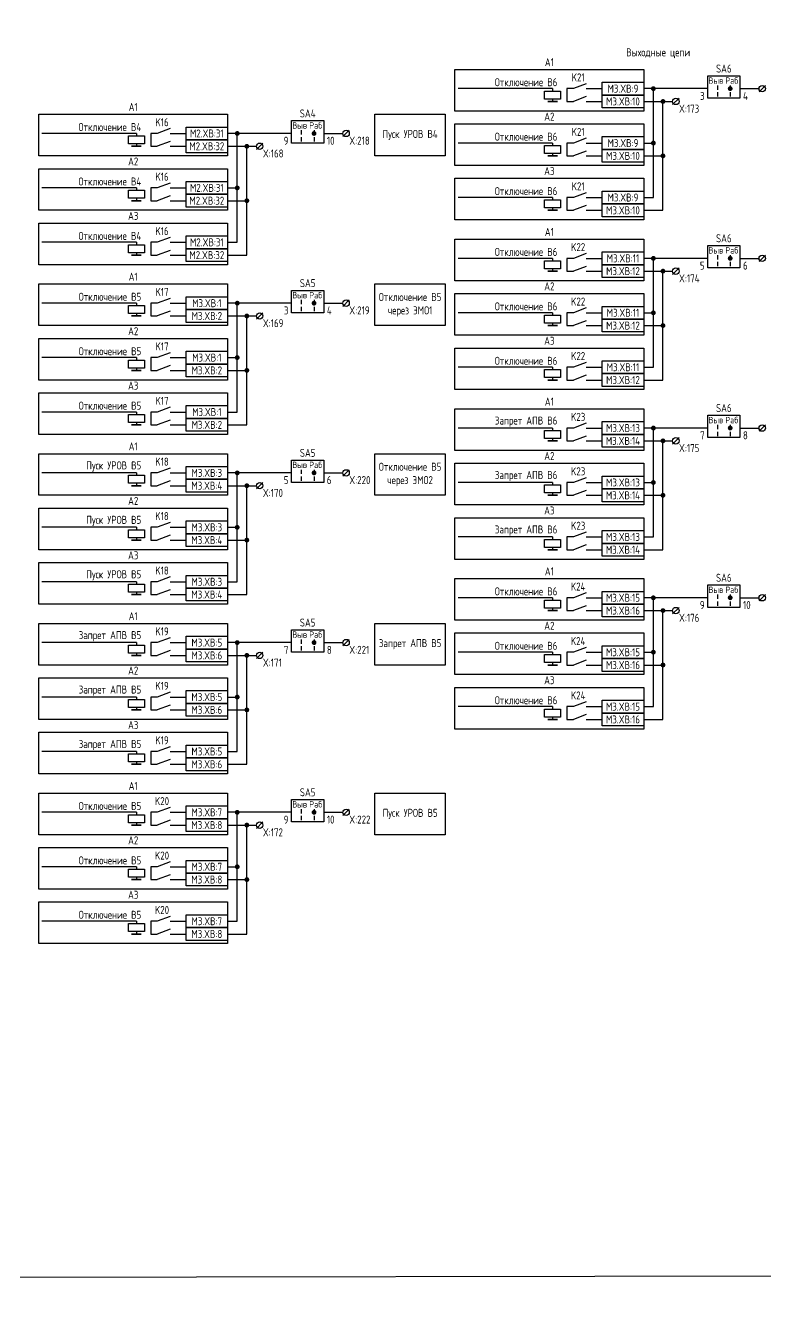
# Model space of a CAD drawing. Header units: millimetres. Extents: x -1245 to 5086, y -99 to 618.
# Drawn here: x 2119.8 to 2351.1, y -99 to 296.8 of the extents above; entities that cross this region are included whole.
import ezdxf

# ---------------------------------------------------------------- set-up
doc = ezdxf.new("R2010")
doc.units = ezdxf.units.MM
doc.styles.add('Gost_type_A', font='GOST_A.TTF')

# ---------------------------------------------------------------- blocks, each defined once
blk = doc.blocks.new('POINT')
at = {"const_width": 0.75}
blk.add_lwpolyline([(-0.375, 0, 1), (0.375, 0, 1)], format="xyb", close=True, dxfattribs=at)
blk = doc.blocks.new('Переключатель_положение')
for p, q in [((2, 1), (2, -0.34)), ((2, -1.14), (2, -2.49))]:
    blk.add_line(p, q)

msp = doc.modelspace()

# ---------------------------------------------------------------- linework, layer by layer
at = {"ltscale": 4.32}
for p, q in [((2295, 278.5), (2291, 277)), ((2295, 274.5), (2291, 273)), ((2165, 264.5), (2161, 263)), ((2295, 261.5), (2291, 260)), ((2165, 260.5), (2161, 259)), ((2295, 257.5), (2291, 256)), ((2165, 247.5), (2161, 246)), ((2165, 243.5), (2161, 242)), ((2295, 244.5), (2291, 243)), ((2295, 240.5), (2291, 239)), ((2165, 230.5), (2161, 229)), ((2165, 226.5), (2161, 225)), ((2295, 225.5), (2291, 224)), ((2295, 221.5), (2291, 220)), ((2165, 211.5), (2161, 210)), ((2165, 207.5), (2161, 206)), ((2295, 208.5), (2291, 207)), ((2295, 204.5), (2291, 203)), ((2165, 194.5), (2161, 193)), ((2165, 190.5), (2161, 189)), ((2295, 191.5), (2291, 190)), ((2295, 187.5), (2291, 186)), ((2165, 177.5), (2161, 176)), ((2165, 173.5), (2161, 172)), ((2295, 172.5), (2291, 171)), ((2295, 168.5), (2291, 167)), ((2165, 158.5), (2161, 157)), ((2165, 154.5), (2161, 153)), ((2295, 155.5), (2291, 154)), ((2295, 151.5), (2291, 150)), ((2165, 141.5), (2161, 140)), ((2165, 137.5), (2161, 136)), ((2295, 138.5), (2291, 137)), ((2295, 134.5), (2291, 133)), ((2165, 124.5), (2161, 123)), ((2165, 120.5), (2161, 119)), ((2295, 119.5), (2291, 118)), ((2295, 115.5), (2291, 114)), ((2165, 105.5), (2161, 104)), ((2165, 101.5), (2161, 100)), ((2295, 102.5), (2291, 101)), ((2295, 98.5), (2291, 97)), ((2165, 88.5), (2161, 87)), ((2165, 84.5), (2161, 83)), ((2295, 85.5), (2291, 84)), ((2295, 81.5), (2291, 80)), ((2165, 71.5), (2161, 70)), ((2165, 67.5), (2161, 66)), ((2165, 52.5), (2161, 51)), ((2165, 48.5), (2161, 47)), ((2165, 35.5), (2161, 34)), ((2165, 31.5), (2161, 30)), ((2165, 18.5), (2161, 17)), ((2165, 14.5), (2161, 13))]:
    msp.add_line(p, q, dxfattribs=at)
for p, q in [((2351.01, 278), (2349.01, 276)), ((2284.5, 277), (2255, 277)), ((2284.5, 277), (2284.5, 276.25)), ((2284.5, 273.75), (2284.5, 273)), ((2333, 277), (2313, 277)), ((2316, 243), (2316, 277)), ((2324.01, 274), (2322.01, 272)), ((2313, 273), (2322, 273)), ((2319, 239), (2319, 273)), ((2154.5, 263), (2125, 263)), ((2154.5, 263), (2154.5, 262.25)), ((2203, 263), (2183, 263)), ((2186, 229), (2186, 263)), ((2221.01, 264), (2219.01, 262)), ((2154.5, 259.75), (2154.5, 259)), ((2183, 259), (2192, 259)), ((2189, 225), (2189, 259)), ((2194.01, 260), (2192.01, 258)), ((2284.5, 260), (2255, 260)), ((2284.5, 260), (2284.5, 259.25)), ((2313, 260), (2316, 260)), ((2284.5, 256.75), (2284.5, 256)), ((2313, 256), (2319, 256)), ((2154.5, 246), (2125, 246)), ((2154.5, 246), (2154.5, 245.25)), ((2183, 246), (2186, 246)), ((2154.5, 242.75), (2154.5, 242)), ((2183, 242), (2189, 242)), ((2284.5, 243), (2255, 243)), ((2284.5, 243), (2284.5, 242.25)), ((2313, 243), (2316, 243)), ((2284.5, 239.75), (2284.5, 239)), ((2313, 239), (2319, 239)), ((2154.5, 229), (2125, 229)), ((2154.5, 229), (2154.5, 228.25)), ((2154.5, 225.75), (2154.5, 225)), ((2183, 229), (2186, 229)), ((2183, 225), (2189, 225)), ((2284.5, 224), (2255, 224)), ((2284.5, 224), (2284.5, 223.25)), ((2333, 224), (2313, 224)), ((2316, 190), (2316, 224)), ((2351.01, 225), (2349.01, 223)), ((2284.5, 220.75), (2284.5, 220)), ((2313, 220), (2322, 220)), ((2319, 186), (2319, 220)), ((2324.01, 221), (2322.01, 219)), ((2154.5, 210), (2125, 210)), ((2154.5, 210), (2154.5, 209.25)), ((2203, 210), (2183, 210)), ((2186, 176), (2186, 210)), ((2221.01, 211), (2219.01, 209)), ((2154.5, 206.75), (2154.5, 206)), ((2183, 206), (2192, 206)), ((2189, 172), (2189, 206)), ((2194.01, 207), (2192.01, 205)), ((2284.5, 207), (2255, 207)), ((2284.5, 207), (2284.5, 206.25)), ((2313, 207), (2316, 207)), ((2284.5, 203.75), (2284.5, 203)), ((2313, 203), (2319, 203)), ((2154.5, 193), (2125, 193)), ((2154.5, 193), (2154.5, 192.25)), ((2183, 193), (2186, 193)), ((2284.5, 190), (2255, 190)), ((2284.5, 190), (2284.5, 189.25)), ((2313, 190), (2316, 190)), ((2154.5, 189.75), (2154.5, 189)), ((2183, 189), (2189, 189)), ((2284.5, 186.75), (2284.5, 186)), ((2313, 186), (2319, 186)), ((2154.5, 176), (2125, 176)), ((2154.5, 176), (2154.5, 175.25)), ((2183, 176), (2186, 176)), ((2154.5, 172.75), (2154.5, 172)), ((2183, 172), (2189, 172)), ((2284.5, 171), (2255, 171)), ((2284.5, 171), (2284.5, 170.25)), ((2333, 171), (2313, 171)), ((2316, 137), (2316, 171)), ((2351.01, 172), (2349.01, 170)), ((2284.5, 167.75), (2284.5, 167)), ((2313, 167), (2322, 167)), ((2319, 133), (2319, 167)), ((2324.01, 168), (2322.01, 166)), ((2154.5, 157), (2125, 157)), ((2154.5, 157), (2154.5, 156.25)), ((2203, 157), (2183, 157)), ((2186, 123), (2186, 157)), ((2221.01, 158), (2219.01, 156)), ((2154.5, 153.75), (2154.5, 153)), ((2183, 153), (2192, 153)), ((2189, 119), (2189, 153)), ((2194.01, 154), (2192.01, 152)), ((2284.5, 154), (2255, 154)), ((2284.5, 154), (2284.5, 153.25)), ((2284.5, 150.75), (2284.5, 150)), ((2313, 154), (2316, 154)), ((2313, 150), (2319, 150)), ((2154.5, 140), (2125, 140)), ((2154.5, 140), (2154.5, 139.25)), ((2183, 140), (2186, 140)), ((2154.5, 136.75), (2154.5, 136)), ((2183, 136), (2189, 136)), ((2284.5, 137), (2255, 137)), ((2284.5, 137), (2284.5, 136.25)), ((2313, 137), (2316, 137)), ((2284.5, 133.75), (2284.5, 133)), ((2313, 133), (2319, 133)), ((2154.5, 123), (2125, 123)), ((2154.5, 123), (2154.5, 122.25)), ((2183, 123), (2186, 123)), ((2154.5, 119.75), (2154.5, 119)), ((2183, 119), (2189, 119)), ((2351.01, 119), (2349.01, 117)), ((2284.5, 118), (2255, 118)), ((2284.5, 118), (2284.5, 117.25)), ((2333, 118), (2313, 118)), ((2316, 84), (2316, 118)), ((2324.01, 115), (2322.01, 113)), ((2284.5, 114.75), (2284.5, 114)), ((2313, 114), (2322, 114)), ((2319, 80), (2319, 114)), ((2154.5, 104), (2125, 104)), ((2154.5, 104), (2154.5, 103.25)), ((2203, 104), (2183, 104)), ((2186, 70), (2186, 104)), ((2221.01, 105), (2219.01, 103)), ((2154.5, 100.75), (2154.5, 100)), ((2183, 100), (2192, 100)), ((2189, 66), (2189, 100)), ((2194.01, 101), (2192.01, 99)), ((2284.5, 101), (2255, 101)), ((2284.5, 101), (2284.5, 100.25)), ((2313, 101), (2316, 101)), ((2284.5, 97.75), (2284.5, 97)), ((2313, 97), (2319, 97)), ((2154.5, 87), (2125, 87)), ((2154.5, 87), (2154.5, 86.25)), ((2154.5, 83.75), (2154.5, 83)), ((2183, 87), (2186, 87)), ((2284.5, 84), (2255, 84)), ((2284.5, 84), (2284.5, 83.25)), ((2313, 84), (2316, 84)), ((2183, 83), (2189, 83)), ((2284.5, 80.75), (2284.5, 80)), ((2313, 80), (2319, 80)), ((2154.5, 70), (2125, 70)), ((2154.5, 70), (2154.5, 69.25)), ((2183, 70), (2186, 70)), ((2154.5, 66.75), (2154.5, 66)), ((2183, 66), (2189, 66)), ((2221.01, 52), (2219.01, 50)), ((2154.5, 51), (2125, 51)), ((2154.5, 51), (2154.5, 50.25)), ((2154.5, 47.75), (2154.5, 47)), ((2203, 51), (2183, 51)), ((2186, 17), (2186, 51)), ((2194.01, 48), (2192.01, 46)), ((2183, 47), (2192, 47)), ((2189, 13), (2189, 47)), ((2154.5, 34), (2125, 34)), ((2154.5, 34), (2154.5, 33.25)), ((2183, 34), (2186, 34)), ((2154.5, 30.75), (2154.5, 30)), ((2183, 30), (2189, 30)), ((2154.5, 17), (2125, 17)), ((2154.5, 17), (2154.5, 16.25)), ((2183, 17), (2186, 17)), ((2154.5, 13.75), (2154.5, 13)), ((2183, 13), (2189, 13))]:
    msp.add_line(p, q)
at = {"ltscale": 1.08}
for p, q in [((2291, 277), (2289, 277)), ((2289, 277), (2289, 273)), ((2295, 277), (2300, 277)), ((2289, 273), (2291, 273)), ((2295, 273), (2300, 273)), ((2161, 263), (2159, 263)), ((2159, 263), (2159, 259)), ((2165, 263), (2170, 263)), ((2159, 259), (2161, 259)), ((2165, 259), (2170, 259)), ((2291, 260), (2289, 260)), ((2289, 260), (2289, 256)), ((2295, 260), (2300, 260)), ((2289, 256), (2291, 256)), ((2295, 256), (2300, 256)), ((2161, 246), (2159, 246)), ((2159, 246), (2159, 242)), ((2165, 246), (2170, 246)), ((2159, 242), (2161, 242)), ((2165, 242), (2170, 242)), ((2291, 243), (2289, 243)), ((2289, 243), (2289, 239)), ((2295, 243), (2300, 243)), ((2289, 239), (2291, 239)), ((2295, 239), (2300, 239)), ((2161, 229), (2159, 229)), ((2159, 229), (2159, 225)), ((2165, 229), (2170, 229)), ((2159, 225), (2161, 225)), ((2165, 225), (2170, 225)), ((2291, 224), (2289, 224)), ((2289, 224), (2289, 220)), ((2295, 224), (2300, 224)), ((2289, 220), (2291, 220)), ((2295, 220), (2300, 220)), ((2161, 210), (2159, 210)), ((2159, 210), (2159, 206)), ((2165, 210), (2170, 210)), ((2159, 206), (2161, 206)), ((2165, 206), (2170, 206)), ((2291, 207), (2289, 207)), ((2289, 207), (2289, 203)), ((2295, 207), (2300, 207)), ((2289, 203), (2291, 203)), ((2295, 203), (2300, 203)), ((2161, 193), (2159, 193)), ((2159, 193), (2159, 189)), ((2165, 193), (2170, 193)), ((2291, 190), (2289, 190)), ((2289, 190), (2289, 186)), ((2295, 190), (2300, 190)), ((2159, 189), (2161, 189)), ((2165, 189), (2170, 189)), ((2289, 186), (2291, 186)), ((2295, 186), (2300, 186)), ((2161, 176), (2159, 176)), ((2159, 176), (2159, 172)), ((2165, 176), (2170, 176)), ((2159, 172), (2161, 172)), ((2165, 172), (2170, 172)), ((2291, 171), (2289, 171)), ((2289, 171), (2289, 167)), ((2295, 171), (2300, 171)), ((2289, 167), (2291, 167)), ((2295, 167), (2300, 167)), ((2161, 157), (2159, 157)), ((2159, 157), (2159, 153)), ((2165, 157), (2170, 157)), ((2159, 153), (2161, 153)), ((2165, 153), (2170, 153)), ((2291, 154), (2289, 154)), ((2289, 154), (2289, 150)), ((2295, 154), (2300, 154)), ((2289, 150), (2291, 150)), ((2295, 150), (2300, 150)), ((2161, 140), (2159, 140)), ((2159, 140), (2159, 136)), ((2165, 140), (2170, 140)), ((2159, 136), (2161, 136)), ((2165, 136), (2170, 136)), ((2291, 137), (2289, 137)), ((2289, 137), (2289, 133)), ((2295, 137), (2300, 137)), ((2289, 133), (2291, 133)), ((2295, 133), (2300, 133)), ((2161, 123), (2159, 123)), ((2159, 123), (2159, 119)), ((2165, 123), (2170, 123)), ((2159, 119), (2161, 119)), ((2165, 119), (2170, 119)), ((2291, 118), (2289, 118)), ((2289, 118), (2289, 114)), ((2295, 118), (2300, 118)), ((2289, 114), (2291, 114)), ((2295, 114), (2300, 114)), ((2161, 104), (2159, 104)), ((2159, 104), (2159, 100)), ((2165, 104), (2170, 104)), ((2159, 100), (2161, 100)), ((2165, 100), (2170, 100)), ((2291, 101), (2289, 101)), ((2289, 101), (2289, 97)), ((2295, 101), (2300, 101)), ((2289, 97), (2291, 97)), ((2295, 97), (2300, 97)), ((2161, 87), (2159, 87)), ((2159, 87), (2159, 83)), ((2165, 87), (2170, 87)), ((2291, 84), (2289, 84)), ((2289, 84), (2289, 80)), ((2295, 84), (2300, 84)), ((2159, 83), (2161, 83)), ((2165, 83), (2170, 83)), ((2289, 80), (2291, 80)), ((2295, 80), (2300, 80)), ((2161, 70), (2159, 70)), ((2159, 70), (2159, 66)), ((2165, 70), (2170, 70)), ((2159, 66), (2161, 66)), ((2165, 66), (2170, 66)), ((2161, 51), (2159, 51)), ((2159, 51), (2159, 47)), ((2165, 51), (2170, 51)), ((2159, 47), (2161, 47)), ((2165, 47), (2170, 47)), ((2161, 34), (2159, 34)), ((2159, 34), (2159, 30)), ((2165, 34), (2170, 34)), ((2159, 30), (2161, 30)), ((2165, 30), (2170, 30)), ((2161, 17), (2159, 17)), ((2159, 17), (2159, 13)), ((2165, 17), (2170, 17)), ((2159, 13), (2161, 13)), ((2165, 13), (2170, 13))]:
    msp.add_line(p, q, dxfattribs=at)
at = {"ltscale": 4}
for p, q in [((2343, 277), (2349.01, 277)), ((2213, 263), (2219.01, 263)), ((2343, 224), (2349.01, 224)), ((2213, 210), (2219.01, 210)), ((2343, 171), (2349.01, 171)), ((2213, 157), (2219.01, 157)), ((2343, 118), (2349.01, 118)), ((2213, 104), (2219.01, 104)), ((2213, 51), (2219.01, 51))]:
    msp.add_line(p, q, dxfattribs=at)
at = {"color": 3}
msp.add_lwpolyline([(-1245, 609), (5086, 618), (5086, -90), (-1245, -99)], close=True, dxfattribs=at)
for points in [[(2254, 283), (2313, 283), (2313, 270), (2254, 270)], [(2333, 281), (2343, 281), (2343, 274), (2333, 274)], [(2300, 279), (2313, 279), (2313, 275), (2300, 275)], [(2287, 276.25), (2287, 273.75), (2282, 273.75), (2282, 276.25)], [(2300, 275), (2313, 275), (2313, 271), (2300, 271)], [(2286, 273), (2283, 273)], [(2124, 269), (2183, 269), (2183, 256), (2124, 256)], [(2203, 267), (2213, 267), (2213, 260), (2203, 260)], [(2229, 269), (2251, 269), (2251, 256), (2229, 256)], [(2254, 266), (2313, 266), (2313, 253), (2254, 253)], [(2157, 262.25), (2157, 259.75), (2152, 259.75), (2152, 262.25)], [(2170, 265), (2183, 265), (2183, 261), (2170, 261)], [(2300, 262), (2313, 262), (2313, 258), (2300, 258)], [(2156, 259), (2153, 259)], [(2170, 261), (2183, 261), (2183, 257), (2170, 257)], [(2287, 259.25), (2287, 256.75), (2282, 256.75), (2282, 259.25)], [(2300, 258), (2313, 258), (2313, 254), (2300, 254)], [(2286, 256), (2283, 256)], [(2124, 252), (2183, 252), (2183, 239), (2124, 239)], [(2170, 248), (2183, 248), (2183, 244), (2170, 244)], [(2254, 249), (2313, 249), (2313, 236), (2254, 236)], [(2157, 245.25), (2157, 242.75), (2152, 242.75), (2152, 245.25)], [(2156, 242), (2153, 242)], [(2170, 244), (2183, 244), (2183, 240), (2170, 240)], [(2287, 242.25), (2287, 239.75), (2282, 239.75), (2282, 242.25)], [(2300, 245), (2313, 245), (2313, 241), (2300, 241)], [(2286, 239), (2283, 239)], [(2300, 241), (2313, 241), (2313, 237), (2300, 237)], [(2124, 235), (2183, 235), (2183, 222), (2124, 222)], [(2170, 231), (2183, 231), (2183, 227), (2170, 227)], [(2254, 230), (2313, 230), (2313, 217), (2254, 217)], [(2157, 228.25), (2157, 225.75), (2152, 225.75), (2152, 228.25)], [(2170, 227), (2183, 227), (2183, 223), (2170, 223)], [(2300, 226), (2313, 226), (2313, 222), (2300, 222)], [(2333, 228), (2343, 228), (2343, 221), (2333, 221)], [(2156, 225), (2153, 225)], [(2287, 223.25), (2287, 220.75), (2282, 220.75), (2282, 223.25)], [(2300, 222), (2313, 222), (2313, 218), (2300, 218)], [(2286, 220), (2283, 220)], [(2124, 216), (2183, 216), (2183, 203), (2124, 203)], [(2203, 214), (2213, 214), (2213, 207), (2203, 207)], [(2229, 216), (2251, 216), (2251, 203), (2229, 203)], [(2170, 212), (2183, 212), (2183, 208), (2170, 208)], [(2254, 213), (2313, 213), (2313, 200), (2254, 200)], [(2157, 209.25), (2157, 206.75), (2152, 206.75), (2152, 209.25)], [(2156, 206), (2153, 206)], [(2170, 208), (2183, 208), (2183, 204), (2170, 204)], [(2287, 206.25), (2287, 203.75), (2282, 203.75), (2282, 206.25)], [(2300, 209), (2313, 209), (2313, 205), (2300, 205)], [(2286, 203), (2283, 203)], [(2300, 205), (2313, 205), (2313, 201), (2300, 201)], [(2124, 199), (2183, 199), (2183, 186), (2124, 186)], [(2170, 195), (2183, 195), (2183, 191), (2170, 191)], [(2254, 196), (2313, 196), (2313, 183), (2254, 183)], [(2157, 192.25), (2157, 189.75), (2152, 189.75), (2152, 192.25)], [(2170, 191), (2183, 191), (2183, 187), (2170, 187)], [(2300, 192), (2313, 192), (2313, 188), (2300, 188)], [(2156, 189), (2153, 189)], [(2287, 189.25), (2287, 186.75), (2282, 186.75), (2282, 189.25)], [(2300, 188), (2313, 188), (2313, 184), (2300, 184)], [(2286, 186), (2283, 186)], [(2124, 182), (2183, 182), (2183, 169), (2124, 169)], [(2157, 175.25), (2157, 172.75), (2152, 172.75), (2152, 175.25)], [(2170, 178), (2183, 178), (2183, 174), (2170, 174)], [(2254, 177), (2313, 177), (2313, 164), (2254, 164)], [(2333, 175), (2343, 175), (2343, 168), (2333, 168)], [(2156, 172), (2153, 172)], [(2170, 174), (2183, 174), (2183, 170), (2170, 170)], [(2287, 170.25), (2287, 167.75), (2282, 167.75), (2282, 170.25)], [(2300, 173), (2313, 173), (2313, 169), (2300, 169)], [(2286, 167), (2283, 167)], [(2300, 169), (2313, 169), (2313, 165), (2300, 165)], [(2124, 163), (2183, 163), (2183, 150), (2124, 150)], [(2229, 163), (2251, 163), (2251, 150), (2229, 150)], [(2170, 159), (2183, 159), (2183, 155), (2170, 155)], [(2203, 161), (2213, 161), (2213, 154), (2203, 154)], [(2254, 160), (2313, 160), (2313, 147), (2254, 147)], [(2157, 156.25), (2157, 153.75), (2152, 153.75), (2152, 156.25)], [(2170, 155), (2183, 155), (2183, 151), (2170, 151)], [(2300, 156), (2313, 156), (2313, 152), (2300, 152)], [(2156, 153), (2153, 153)], [(2287, 153.25), (2287, 150.75), (2282, 150.75), (2282, 153.25)], [(2300, 152), (2313, 152), (2313, 148), (2300, 148)], [(2286, 150), (2283, 150)], [(2124, 146), (2183, 146), (2183, 133), (2124, 133)], [(2254, 143), (2313, 143), (2313, 130), (2254, 130)], [(2157, 139.25), (2157, 136.75), (2152, 136.75), (2152, 139.25)], [(2170, 142), (2183, 142), (2183, 138), (2170, 138)], [(2300, 139), (2313, 139), (2313, 135), (2300, 135)], [(2156, 136), (2153, 136)], [(2170, 138), (2183, 138), (2183, 134), (2170, 134)], [(2287, 136.25), (2287, 133.75), (2282, 133.75), (2282, 136.25)], [(2300, 135), (2313, 135), (2313, 131), (2300, 131)], [(2286, 133), (2283, 133)], [(2124, 129), (2183, 129), (2183, 116), (2124, 116)], [(2170, 125), (2183, 125), (2183, 121), (2170, 121)], [(2254, 124), (2313, 124), (2313, 111), (2254, 111)], [(2157, 122.25), (2157, 119.75), (2152, 119.75), (2152, 122.25)], [(2156, 119), (2153, 119)], [(2170, 121), (2183, 121), (2183, 117), (2170, 117)], [(2300, 120), (2313, 120), (2313, 116), (2300, 116)], [(2333, 122), (2343, 122), (2343, 115), (2333, 115)], [(2287, 117.25), (2287, 114.75), (2282, 114.75), (2282, 117.25)], [(2300, 116), (2313, 116), (2313, 112), (2300, 112)], [(2286, 114), (2283, 114)], [(2124, 110), (2183, 110), (2183, 97), (2124, 97)], [(2203, 108), (2213, 108), (2213, 101), (2203, 101)], [(2229, 110), (2251, 110), (2251, 97), (2229, 97)], [(2254, 107), (2313, 107), (2313, 94), (2254, 94)], [(2157, 103.25), (2157, 100.75), (2152, 100.75), (2152, 103.25)], [(2170, 106), (2183, 106), (2183, 102), (2170, 102)], [(2300, 103), (2313, 103), (2313, 99), (2300, 99)], [(2156, 100), (2153, 100)], [(2170, 102), (2183, 102), (2183, 98), (2170, 98)], [(2287, 100.25), (2287, 97.75), (2282, 97.75), (2282, 100.25)], [(2300, 99), (2313, 99), (2313, 95), (2300, 95)], [(2286, 97), (2283, 97)], [(2124, 93), (2183, 93), (2183, 80), (2124, 80)], [(2170, 89), (2183, 89), (2183, 85), (2170, 85)], [(2254, 90), (2313, 90), (2313, 77), (2254, 77)], [(2157, 86.25), (2157, 83.75), (2152, 83.75), (2152, 86.25)], [(2170, 85), (2183, 85), (2183, 81), (2170, 81)], [(2287, 83.25), (2287, 80.75), (2282, 80.75), (2282, 83.25)], [(2300, 86), (2313, 86), (2313, 82), (2300, 82)], [(2156, 83), (2153, 83)], [(2286, 80), (2283, 80)], [(2300, 82), (2313, 82), (2313, 78), (2300, 78)], [(2124, 76), (2183, 76), (2183, 63), (2124, 63)], [(2170, 72), (2183, 72), (2183, 68), (2170, 68)], [(2157, 69.25), (2157, 66.75), (2152, 66.75), (2152, 69.25)], [(2170, 68), (2183, 68), (2183, 64), (2170, 64)], [(2156, 66), (2153, 66)], [(2124, 57), (2183, 57), (2183, 44), (2124, 44)], [(2229, 57), (2251, 57), (2251, 44), (2229, 44)], [(2170, 53), (2183, 53), (2183, 49), (2170, 49)], [(2203, 55), (2213, 55), (2213, 48), (2203, 48)], [(2157, 50.25), (2157, 47.75), (2152, 47.75), (2152, 50.25)], [(2170, 49), (2183, 49), (2183, 45), (2170, 45)], [(2156, 47), (2153, 47)], [(2124, 40), (2183, 40), (2183, 27), (2124, 27)], [(2170, 36), (2183, 36), (2183, 32), (2170, 32)], [(2157, 33.25), (2157, 30.75), (2152, 30.75), (2152, 33.25)], [(2170, 32), (2183, 32), (2183, 28), (2170, 28)], [(2156, 30), (2153, 30)], [(2124, 23), (2183, 23), (2183, 10), (2124, 10)], [(2157, 16.25), (2157, 13.75), (2152, 13.75), (2152, 16.25)], [(2170, 19), (2183, 19), (2183, 15), (2170, 15)], [(2156, 13), (2153, 13)], [(2170, 15), (2183, 15), (2183, 11), (2170, 11)]]:
    msp.add_lwpolyline(points, close=True)
for centre in [(2350.01, 277), (2323.01, 273), (2220.01, 263), (2193.01, 259), (2350.01, 224), (2323.01, 220), (2220.01, 210), (2193.01, 206), (2350.01, 171), (2323.01, 167), (2220.01, 157), (2193.01, 153), (2350.01, 118), (2323.01, 114), (2220.01, 104), (2193.01, 100), (2220.01, 51), (2193.01, 47)]:
    msp.add_circle(centre, 1)

# ---------------------------------------------------------------- block references
for name, p in [('POINT', (2316, 277)), ('Переключатель_положение', (2334, 277)), ('POINT', (2340, 277)), ('Переключатель_положение', (2338, 277)), ('POINT', (2319, 273)), ('POINT', (2186, 263)), ('Переключатель_положение', (2204, 263)), ('POINT', (2210, 263)), ('Переключатель_положение', (2208, 263)), ('POINT', (2189, 259)), ('POINT', (2316, 260)), ('POINT', (2319, 256)), ('POINT', (2186, 246)), ('POINT', (2189, 242)), ('POINT', (2316, 224)), ('Переключатель_положение', (2334, 224)), ('POINT', (2340, 224)), ('Переключатель_положение', (2338, 224)), ('POINT', (2319, 220)), ('POINT', (2186, 210)), ('Переключатель_положение', (2204, 210)), ('POINT', (2210, 210)), ('Переключатель_положение', (2208, 210)), ('POINT', (2189, 206)), ('POINT', (2316, 207)), ('POINT', (2319, 203)), ('POINT', (2186, 193)), ('POINT', (2189, 189)), ('POINT', (2316, 171)), ('Переключатель_положение', (2334, 171)), ('POINT', (2340, 171)), ('Переключатель_положение', (2338, 171)), ('POINT', (2319, 167)), ('POINT', (2186, 157)), ('Переключатель_положение', (2204, 157)), ('POINT', (2210, 157)), ('Переключатель_положение', (2208, 157)), ('POINT', (2316, 154)), ('POINT', (2189, 153)), ('POINT', (2319, 150)), ('POINT', (2186, 140)), ('POINT', (2189, 136)), ('POINT', (2316, 118)), ('Переключатель_положение', (2334, 118)), ('POINT', (2340, 118)), ('Переключатель_положение', (2338, 118)), ('POINT', (2319, 114)), ('POINT', (2186, 104)), ('Переключатель_положение', (2204, 104)), ('POINT', (2210, 104)), ('Переключатель_положение', (2208, 104)), ('POINT', (2189, 100)), ('POINT', (2316, 101)), ('POINT', (2319, 97)), ('POINT', (2186, 87)), ('POINT', (2189, 83)), ('POINT', (2186, 51)), ('Переключатель_положение', (2204, 51)), ('POINT', (2210, 51)), ('Переключатель_положение', (2208, 51)), ('POINT', (2189, 47)), ('POINT', (2186, 34)), ('POINT', (2189, 30))]:
    msp.add_blockref(name, p)

# ---------------------------------------------------------------- texts
at = {"char_height": 2.5, "line_spacing_factor": 0.9, "style": 'Gost_type_A'}
for s, insert, width, attachment_point in [('Выходные цепи', (2317.5, 288), 395, 5), ('A1', (2283.5, 284), 59, 8), ('A1', (2153.5, 270), 59, 8), ('A2', (2283.5, 267), 59, 8), ('X:173', (2324.01, 272), 8, 1), ('X:218', (2221.01, 262), 8, 1), ('X:168', (2194.01, 258), 8, 1), ('A2', (2153.5, 253), 59, 8), ('A3', (2283.5, 250), 59, 8), ('A3', (2153.5, 236), 59, 8), ('A1', (2283.5, 231), 59, 8), ('A1', (2153.5, 217), 59, 8), ('X:174', (2324.01, 219), 8, 1), ('A2', (2283.5, 214), 59, 8), ('X:219', (2221.01, 209), 8, 1), ('A2', (2153.5, 200), 59, 8), ('X:169', (2194.01, 205), 8, 1), ('A3', (2283.5, 197), 59, 8), ('A3', (2153.5, 183), 59, 8), ('A1', (2283.5, 178), 59, 8), ('A1', (2153.5, 164), 59, 8), ('A2', (2283.5, 161), 59, 8), ('X:175', (2324.01, 166), 8, 1), ('X:220', (2221.01, 156), 8, 1), ('X:170', (2194.01, 152), 8, 1), ('A2', (2153.5, 147), 59, 8), ('A3', (2283.5, 144), 59, 8), ('A3', (2153.5, 130), 59, 8), ('A1', (2283.5, 125), 59, 8), ('A1', (2153.5, 111), 59, 8), ('X:176', (2324.01, 113), 8, 1), ('A2', (2283.5, 108), 59, 8), ('X:221', (2221.01, 103), 8, 1), ('X:171', (2194.01, 99), 8, 1), ('A2', (2153.5, 94), 59, 8), ('A3', (2283.5, 91), 59, 8), ('A3', (2153.5, 77), 59, 8), ('A1', (2153.5, 58), 59, 8), ('X:222', (2221.01, 50), 8, 1), ('X:172', (2194.01, 46), 8, 1), ('A2', (2153.5, 41), 59, 8), ('A3', (2153.5, 24), 59, 8)]:
    msp.add_mtext(s, dxfattribs=dict(at, insert=insert, width=width, attachment_point=attachment_point))
at = {"style": 'Gost_type_A'}
for s, insert, char_height, width, attachment_point in [('K21', (2292.5, 280.5), 2.5, 5, 5), ('SA6', (2338, 282), 2.5, 10, 8), ('Отключение В6', (2286, 279), 2.5, 31.0015, 6), ('M3.XВ:9', (2306.5, 277), 2.5, 13, 5), ('Выв', (2335.5, 279.5), 2, 5, 5), ('Раб', (2340.5, 279.5), 2, 5, 5), ('M3.XВ:10', (2306.5, 273), 2.5, 13, 5), ('3', (2332, 275.98), 2.5, 5, 3), ('4', (2344, 275.98), 2.5, 5, 1), ('SA4', (2208, 268), 2.5, 10, 8), ('Отключение В4', (2156, 265), 2.5, 31.0015, 6), ('K16', (2162.5, 266.5), 2.5, 5, 5), ('Выв', (2205.5, 265.5), 2, 5, 5), ('Раб', (2210.5, 265.5), 2, 5, 5), ('M2.XВ:31', (2176.5, 263), 2.5, 13, 5), ('9', (2202, 261.98), 2.5, 5, 3), ('10', (2214, 261.98), 2.5, 5, 1), ('Пуск УРОВ В4', (2240, 262.5), 2.5, 21.9988, 5), ('Отключение В6', (2286, 262), 2.5, 31.0015, 6), ('K21', (2292.5, 263.5), 2.5, 5, 5), ('M3.XВ:9', (2306.5, 260), 2.5, 13, 5), ('M2.XВ:32', (2176.5, 259), 2.5, 13, 5), ('M3.XВ:10', (2306.5, 256), 2.5, 13, 5), ('K16', (2162.5, 249.5), 2.5, 5, 5), ('Отключение В4', (2156, 248), 2.5, 31.0015, 6), ('M2.XВ:31', (2176.5, 246), 2.5, 13, 5), ('Отключение В6', (2286, 245), 2.5, 31.0015, 6), ('K21', (2292.5, 246.5), 2.5, 5, 5), ('M2.XВ:32', (2176.5, 242), 2.5, 13, 5), ('M3.XВ:9', (2306.5, 243), 2.5, 13, 5), ('M3.XВ:10', (2306.5, 239), 2.5, 13, 5), ('K16', (2162.5, 232.5), 2.5, 5, 5), ('Отключение В4', (2156, 231), 2.5, 31.0015, 6), ('M2.XВ:31', (2176.5, 229), 2.5, 13, 5), ('SA6', (2338, 229), 2.5, 10, 8), ('M2.XВ:32', (2176.5, 225), 2.5, 13, 5), ('Отключение В6', (2286, 226), 2.5, 31.0015, 6), ('K22', (2292.5, 227.5), 2.5, 5, 5), ('Выв', (2335.5, 226.5), 2, 5, 5), ('Раб', (2340.5, 226.5), 2, 5, 5), ('M3.XВ:11', (2306.5, 224), 2.5, 13, 5), ('5', (2332, 222.98), 2.5, 5, 3), ('6', (2344, 222.98), 2.5, 5, 1), ('M3.XВ:12', (2306.5, 220), 2.5, 13, 5), ('K17', (2162.5, 213.5), 2.5, 5, 5), ('SA5', (2208, 215), 2.5, 10, 8), ('Отключение В5', (2156, 212), 2.5, 31.0015, 6), ('M3.XВ:1', (2176.5, 210), 2.5, 13, 5), ('Выв', (2205.5, 212.5), 2, 5, 5), ('Раб', (2210.5, 212.5), 2, 5, 5), ('Отключение В5\\Pчерез ЭМО1', (2240, 209.5), 2.5, 21.9988, 5), ('Отключение В6', (2286, 209), 2.5, 31.0015, 6), ('K22', (2292.5, 210.5), 2.5, 5, 5), ('M3.XВ:2', (2176.5, 206), 2.5, 13, 5), ('3', (2202, 208.98), 2.5, 5, 3), ('4', (2214, 208.98), 2.5, 5, 1), ('M3.XВ:11', (2306.5, 207), 2.5, 13, 5), ('M3.XВ:12', (2306.5, 203), 2.5, 13, 5), ('Отключение В5', (2156, 195), 2.5, 31.0015, 6), ('K17', (2162.5, 196.5), 2.5, 5, 5), ('M3.XВ:1', (2176.5, 193), 2.5, 13, 5), ('K22', (2292.5, 193.5), 2.5, 5, 5), ('M3.XВ:2', (2176.5, 189), 2.5, 13, 5), ('Отключение В6', (2286, 192), 2.5, 31.0015, 6), ('M3.XВ:11', (2306.5, 190), 2.5, 13, 5), ('M3.XВ:12', (2306.5, 186), 2.5, 13, 5), ('Отключение В5', (2156, 178), 2.5, 31.0015, 6), ('K17', (2162.5, 179.5), 2.5, 5, 5), ('SA6', (2338, 176), 2.5, 10, 8), ('M3.XВ:1', (2176.5, 176), 2.5, 13, 5), (' Запрет АПВ В6', (2286, 173), 2.5, 31.0015, 6), ('K23', (2292.5, 174.5), 2.5, 5, 5), ('Выв', (2335.5, 173.5), 2, 5, 5), ('Раб', (2340.5, 173.5), 2, 5, 5), ('M3.XВ:2', (2176.5, 172), 2.5, 13, 5), ('M3.XВ:13', (2306.5, 171), 2.5, 13, 5), ('M3.XВ:14', (2306.5, 167), 2.5, 13, 5), ('7', (2332, 169.98), 2.5, 5, 3), ('8', (2344, 169.98), 2.5, 5, 1), ('SA5', (2208, 162), 2.5, 10, 8), ('Пуск УРОВ В5', (2156, 159), 2.5, 31.0015, 6), ('K18', (2162.5, 160.5), 2.5, 5, 5), ('Выв', (2205.5, 159.5), 2, 5, 5), ('Раб', (2210.5, 159.5), 2, 5, 5), ('Отключение В5\\Pчерез ЭМО2', (2240, 156.5), 2.5, 21.9988, 5), ('K23', (2292.5, 157.5), 2.5, 5, 5), ('M3.XВ:3', (2176.5, 157), 2.5, 13, 5), ('5', (2202, 155.98), 2.5, 5, 3), ('6', (2214, 155.98), 2.5, 5, 1), (' Запрет АПВ В6', (2286, 156), 2.5, 31.0015, 6), ('M3.XВ:13', (2306.5, 154), 2.5, 13, 5), ('M3.XВ:4', (2176.5, 153), 2.5, 13, 5), ('M3.XВ:14', (2306.5, 150), 2.5, 13, 5), ('Пуск УРОВ В5', (2156, 142), 2.5, 31.0015, 6), ('K18', (2162.5, 143.5), 2.5, 5, 5), ('M3.XВ:3', (2176.5, 140), 2.5, 13, 5), (' Запрет АПВ В6', (2286, 139), 2.5, 31.0015, 6), ('K23', (2292.5, 140.5), 2.5, 5, 5), ('M3.XВ:4', (2176.5, 136), 2.5, 13, 5), ('M3.XВ:13', (2306.5, 137), 2.5, 13, 5), ('M3.XВ:14', (2306.5, 133), 2.5, 13, 5), ('K18', (2162.5, 126.5), 2.5, 5, 5), ('Пуск УРОВ В5', (2156, 125), 2.5, 31.0015, 6), ('M3.XВ:3', (2176.5, 123), 2.5, 13, 5), ('K24', (2292.5, 121.5), 2.5, 5, 5), ('SA6', (2338, 123), 2.5, 10, 8), ('M3.XВ:4', (2176.5, 119), 2.5, 13, 5), ('Отключение В6', (2286, 120), 2.5, 31.0015, 6), ('M3.XВ:15', (2306.5, 118), 2.5, 13, 5), ('Выв', (2335.5, 120.5), 2, 5, 5), ('Раб', (2340.5, 120.5), 2, 5, 5), ('M3.XВ:16', (2306.5, 114), 2.5, 13, 5), ('9', (2332, 116.98), 2.5, 5, 3), ('10', (2344, 116.98), 2.5, 5, 1), ('SA5', (2208, 109), 2.5, 10, 8), (' Запрет АПВ В5', (2156, 106), 2.5, 31.0015, 6), ('K19', (2162.5, 107.5), 2.5, 5, 5), ('Выв', (2205.5, 106.5), 2, 5, 5), ('Раб', (2210.5, 106.5), 2, 5, 5), ('M3.XВ:5', (2176.5, 104), 2.5, 13, 5), ('7', (2202, 102.98), 2.5, 5, 3), ('8', (2214, 102.98), 2.5, 5, 1), ('Запрет АПВ В5', (2240, 103.5), 2.5, 21.9988, 5), ('Отключение В6', (2286, 103), 2.5, 31.0015, 6), ('K24', (2292.5, 104.5), 2.5, 5, 5), ('M3.XВ:6', (2176.5, 100), 2.5, 13, 5), ('M3.XВ:15', (2306.5, 101), 2.5, 13, 5), ('M3.XВ:16', (2306.5, 97), 2.5, 13, 5), ('K19', (2162.5, 90.5), 2.5, 5, 5), (' Запрет АПВ В5', (2156, 89), 2.5, 31.0015, 6), ('M3.XВ:5', (2176.5, 87), 2.5, 13, 5), ('Отключение В6', (2286, 86), 2.5, 31.0015, 6), ('K24', (2292.5, 87.5), 2.5, 5, 5), ('M3.XВ:6', (2176.5, 83), 2.5, 13, 5), ('M3.XВ:15', (2306.5, 84), 2.5, 13, 5), ('M3.XВ:16', (2306.5, 80), 2.5, 13, 5), (' Запрет АПВ В5', (2156, 72), 2.5, 31.0015, 6), ('K19', (2162.5, 73.5), 2.5, 5, 5), ('M3.XВ:5', (2176.5, 70), 2.5, 13, 5), ('M3.XВ:6', (2176.5, 66), 2.5, 13, 5), ('K20', (2162.5, 54.5), 2.5, 5, 5), ('SA5', (2208, 56), 2.5, 10, 8), ('Отключение В5', (2156, 53), 2.5, 31.0015, 6), ('M3.XВ:7', (2176.5, 51), 2.5, 13, 5), ('Выв', (2205.5, 53.5), 2, 5, 5), ('Раб', (2210.5, 53.5), 2, 5, 5), ('Пуск УРОВ В5', (2240, 50.5), 2.5, 21.9988, 5), ('M3.XВ:8', (2176.5, 47), 2.5, 13, 5), ('9', (2202, 49.98), 2.5, 5, 3), ('10', (2214, 49.98), 2.5, 5, 1), ('Отключение В5', (2156, 36), 2.5, 31.0015, 6), ('K20', (2162.5, 37.5), 2.5, 5, 5), ('M3.XВ:7', (2176.5, 34), 2.5, 13, 5), ('M3.XВ:8', (2176.5, 30), 2.5, 13, 5), ('Отключение В5', (2156, 19), 2.5, 31.0015, 6), ('K20', (2162.5, 20.5), 2.5, 5, 5), ('M3.XВ:7', (2176.5, 17), 2.5, 13, 5), ('M3.XВ:8', (2176.5, 13), 2.5, 13, 5)]:
    msp.add_mtext(s, dxfattribs=dict(at, insert=insert, char_height=char_height, width=width, attachment_point=attachment_point))

doc.saveas('drawing.dxf')
